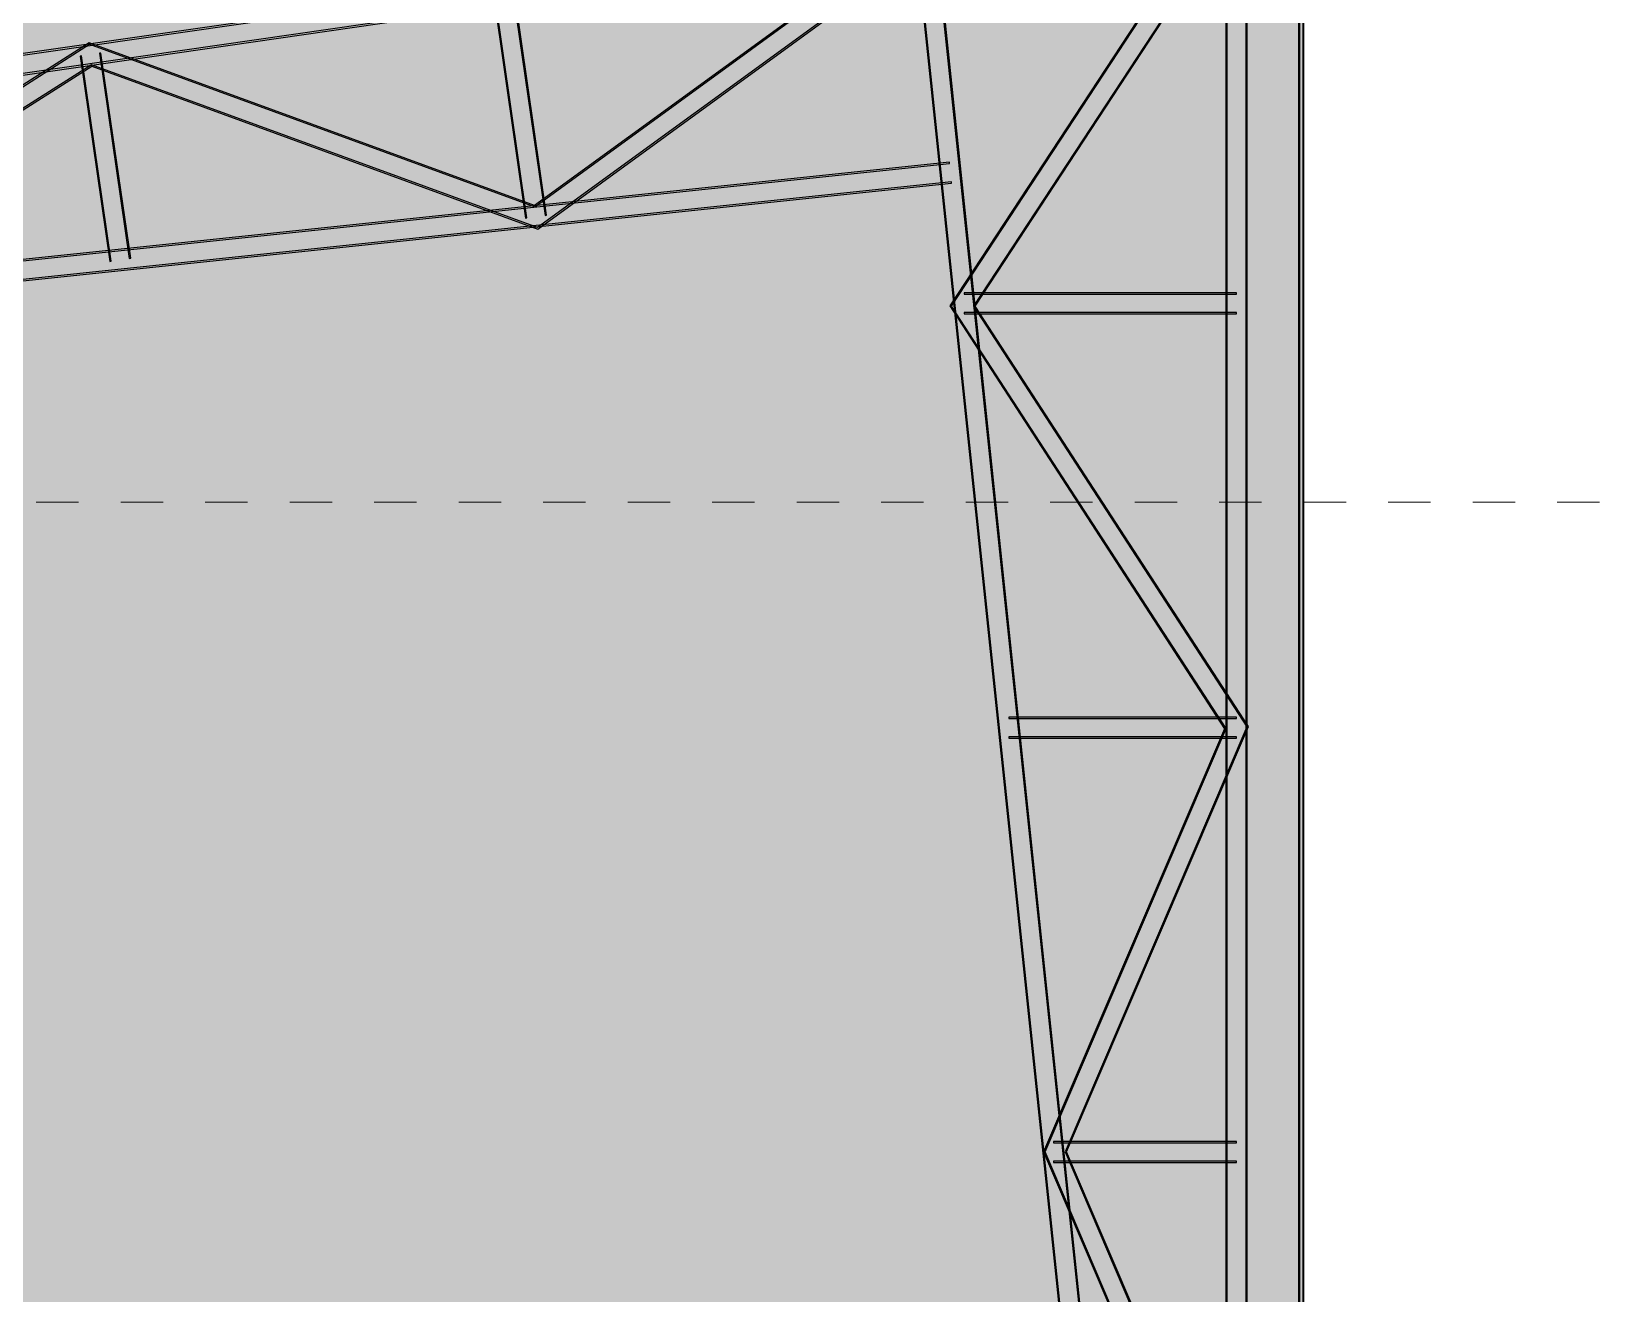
# Model space of a CAD drawing. Header units: metres. Extents: x 3 to 183, y -124 to 10.
# Drawn here: x 173.736 to 177.484, y 2.128 to 5.114 of the extents above; entities that cross this region are included whole.
import ezdxf

# ---------------------------------------------------------------- set-up
doc = ezdxf.new("R2010")
doc.units = ezdxf.units.M
doc.linetypes.add('Centre', pattern=[0.03175, 0.00635, -0.00475, 0.0159, -0.00475])
for name, color, linetype, lineweight in [('A-FLOR-LEVL', 7, 'Continuous', 9), ('A-GENM', 7, 'Continuous', 9), ('I-WALL', 7, 'Continuous', 9)]:
    doc.layers.add(name, color=color, linetype=linetype, lineweight=lineweight)

# ---------------------------------------------------------------- blocks, each defined once
blk = doc.blocks.new('M_Cercha-Bodega - M_Cercha-Bodega-V565-Elevación 03')
at = {"layer": 'A-GENM', "lineweight": 25}
for p, q in [((99.0484, 5.4769), (92.0918, 4.4705)), ((92.0922, 4.4673), (99.0488, 5.4737)), ((99.031, 5.4659), (98.3736, 4.4646)), ((98.3774, 4.4645), (99.0337, 5.4641)), ((99.0702, 5.4402), (98.4295, 4.4644)), ((98.4333, 4.4644), (99.0728, 5.4384)), ((99.0269, 5.4522), (99.0269, -0.565)), ((99.0301, -0.565), (99.0301, 5.4522)), ((99.0738, 5.4522), (99.0738, -0.565)), ((99.0769, -0.565), (99.0769, 5.4522)), ((99.0551, 5.4306), (92.0985, 4.4242)), ((92.0989, 4.421), (99.0555, 5.4274)), ((98.3009, 5.3658), (97.3905, 4.7028)), ((97.391, 4.6992), (98.3028, 5.3633)), ((98.3285, 5.328), (97.3978, 4.6502)), ((97.3983, 4.6466), (98.3303, 5.3254)), ((98.2908, 5.343), (98.912, -0.5676)), ((98.9151, -0.5673), (98.2939, 5.3433)), ((98.3373, 5.3479), (98.9585, -0.5627)), ((98.9617, -0.5624), (98.3405, 5.3482)), ((97.2935, 5.1978), (97.3695, 4.6724)), ((97.3726, 4.6729), (97.2966, 5.1982)), ((97.3398, 5.2045), (97.4158, 4.6791)), ((97.4189, 4.6796), (97.343, 5.2049)), ((96.3366, 5.0875), (95.405, 4.4958)), ((95.4055, 4.4923), (96.337, 5.084)), ((97.3905, 4.7028), (96.3366, 5.0875)), ((96.337, 5.084), (97.391, 4.6992)), ((96.3644, 5.0633), (96.3612, 5.0629)), ((96.3612, 5.0629), (96.4315, 4.5769)), ((96.4347, 4.5774), (96.3644, 5.0633)), ((96.3423, 5.0356), (95.4123, 4.4449)), ((95.4128, 4.4414), (96.3426, 5.0321)), ((96.3181, 5.0566), (96.3149, 5.0562)), ((96.3149, 5.0562), (96.3852, 4.5702)), ((96.3884, 4.5707), (96.3181, 5.0566)), ((97.3978, 4.6502), (96.3423, 5.0356)), ((96.3426, 5.0321), (97.3983, 4.6466)), ((98.3724, 4.8052), (92.7699, 4.2164)), ((92.7703, 4.2132), (98.3727, 4.8021)), ((98.3727, 4.8021), (98.3724, 4.8052)), ((98.3773, 4.7587), (92.7748, 4.1698)), ((92.7752, 4.1666), (98.3776, 4.7555)), ((98.3776, 4.7555), (98.3773, 4.7587)), ((97.3695, 4.6724), (97.3726, 4.6729)), ((97.4158, 4.6791), (97.4189, 4.6796)), ((96.4315, 4.5769), (96.4347, 4.5774)), ((96.3852, 4.5702), (96.3884, 4.5707)), ((98.3736, 4.4646), (99.0237, 3.4641)), ((99.0273, 3.4644), (98.3774, 4.4645)), ((98.4076, 4.4958), (98.4076, 4.4926)), ((99.0519, 4.4958), (98.4076, 4.4958)), ((98.4076, 4.4926), (99.0519, 4.4926)), ((98.4295, 4.4644), (99.0766, 3.4687)), ((99.0802, 3.469), (98.4333, 4.4644)), ((99.0519, 4.4926), (99.0519, 4.4958)), ((98.4076, 4.449), (98.4076, 4.4458)), ((99.0519, 4.449), (98.4076, 4.449)), ((98.4076, 4.4458), (99.0519, 4.4458)), ((99.0519, 4.4458), (99.0519, 4.449)), ((98.5131, 3.4916), (98.5131, 3.4884)), ((99.0519, 3.4916), (98.5131, 3.4916)), ((98.5131, 3.4884), (99.0519, 3.4884)), ((99.0519, 3.4884), (99.0519, 3.4916)), ((99.0237, 3.4641), (98.5955, 2.4623)), ((98.599, 2.4623), (99.0273, 3.4644)), ((99.0766, 3.4687), (98.6464, 2.4623)), ((98.6499, 2.4623), (99.0802, 3.469)), ((98.5131, 3.4447), (98.5131, 3.4416)), ((99.0519, 3.4447), (98.5131, 3.4447)), ((98.5131, 3.4416), (99.0519, 3.4416)), ((99.0519, 3.4416), (99.0519, 3.4447)), ((98.6187, 2.4873), (98.6187, 2.4841)), ((99.0519, 2.4873), (98.6187, 2.4873)), ((98.6187, 2.4841), (99.0519, 2.4841)), ((99.0519, 2.4841), (99.0519, 2.4873)), ((98.5955, 2.4623), (99.0258, 1.4556)), ((99.0291, 1.456), (98.599, 2.4623)), ((98.6187, 2.4405), (98.6187, 2.4373)), ((99.0519, 2.4405), (98.6187, 2.4405)), ((98.6187, 2.4373), (99.0519, 2.4373)), ((98.6464, 2.4623), (99.0748, 1.4602)), ((99.0781, 1.4605), (98.6499, 2.4623)), ((99.0519, 2.4373), (99.0519, 2.4405))]:
    blk.add_line(p, q, dxfattribs=at)
blk = doc.blocks.new('YADRAN_LASQUEMAS_ARQ_MO_006_E02_rvt-4-Elevación 03')
at = {"layer": 'I-WALL', "true_color": 0x9a9a9a}
for points in [[(99.0152, 1.2738), (99.2005, 1.2738), (99.2005, 5.6243), (95.8542, 5.1402), (95.8542, 1.2738), (98.9934, 1.2738)], [(99.2105, -0.565), (99.2105, 5.6258), (99.2005, 5.6243), (99.2005, -0.565)]]:
    blk.add_hatch(color=253, dxfattribs=at).paths.add_polyline_path(points)
at = {"layer": 'I-WALL', "lineweight": 35}
for p, q in [((99.2005, 5.6243), (99.2005, 1.2738)), ((99.2005, 1.2738), (99.2005, 5.6243)), ((99.2105, -0.565), (99.2105, 5.6258))]:
    blk.add_line(p, q, dxfattribs=at)
at = {"layer": 'A-GENM', "color": 8, "lineweight": 9, "true_color": 0x808080}
blk.add_blockref('M_Cercha-Bodega - M_Cercha-Bodega-V565-Elevación 03', (0, 0), dxfattribs=at)

msp = doc.modelspace()

# ---------------------------------------------------------------- linework, layer by layer
at = {"layer": 'A-FLOR-LEVL', "color": 253, "linetype": 'Centre', "true_color": 0xaaaaaa}
msp.add_line((152.9469, 4), (180.3032, 4), dxfattribs=at)

# ---------------------------------------------------------------- block references
at = {"lineweight": 5}
msp.add_blockref('YADRAN_LASQUEMAS_ARQ_MO_006_E02_rvt-4-Elevación 03', (77.5357, 0), dxfattribs=at)

doc.saveas('drawing.dxf')
